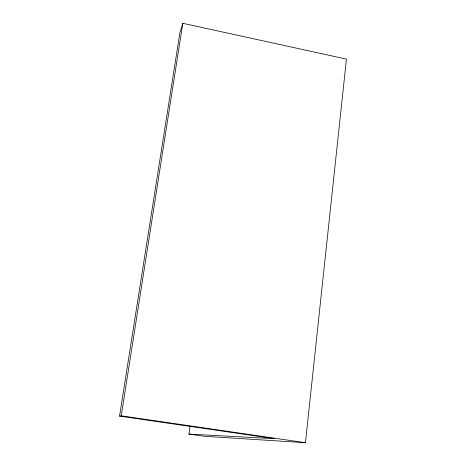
<?xml version="1.0" encoding="UTF-8"?>
<svg xmlns="http://www.w3.org/2000/svg" width="466" height="466" viewBox="0 0 466 466"><rect width="100%" height="100%" fill="white"/><g stroke="black" fill="none" stroke-linecap="round" stroke-linejoin="round"><path stroke-width="0.7" d="M188.957 434.079L204.201 436.281L305.446 442.7L346.436 59.1L182.835 23.3L179.888 32.777L119.564 416.103L274.451 438.698L188.957 434.079L190.052 426.151M119.564 416.103L121.236 415.812L182.835 23.3M121.236 415.812L305.446 442.7"/></g></svg>
